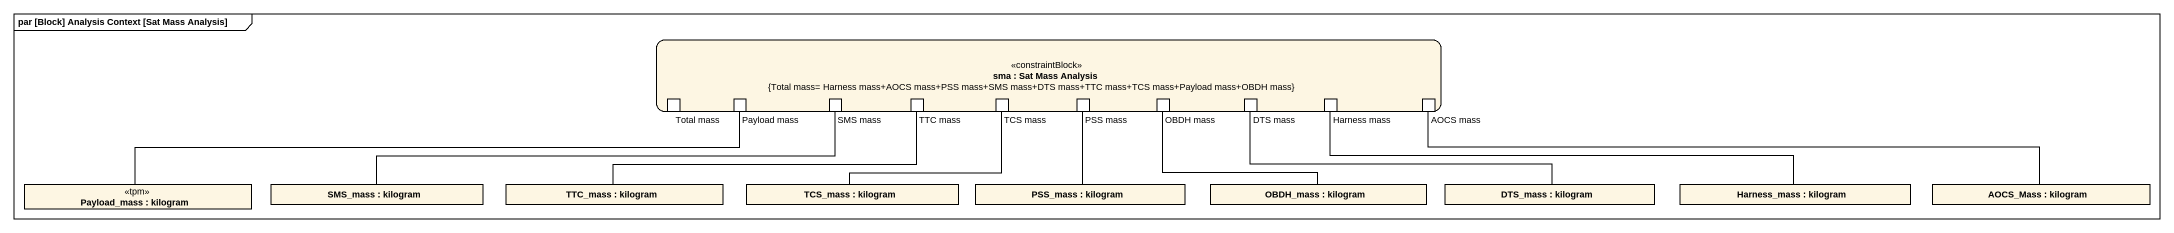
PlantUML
@startuml
mainframe par [Block] Analysis Context [Sat Mass Analysis]
rectangle "sma : Sat Mass Analysis\n{Total mass= Harness mass+AOCS mass+PSS mass+SMS mass+DTS mass+TTC mass+TCS mass+Payload mass+OBDH mass}" as sma <<constraintBlock>> {
  port "Total mass" as Total_mass
  port "Payload mass" as Payload_mass
  port "SMS mass" as SMS_mass
  port "TTC mass" as TTC_mass
  port "TCS mass" as TCS_mass
  port "PSS mass" as PSS_mass
  port "OBDH mass" as OBDH_mass
  port "DTS mass" as DTS_mass
  port "Harness mass" as Harness_mass
  port "AOCS mass" as AOCS_mass
}
rectangle "Payload_mass : kilogram" as Payload_mass_2 <<tpm>>
rectangle "SMS_mass : kilogram" as SMS_mass_2
rectangle "TTC_mass : kilogram" as TTC_mass_2
rectangle "TCS_mass : kilogram" as TCS_mass_2
rectangle "PSS_mass : kilogram" as PSS_mass_2
rectangle "OBDH_mass : kilogram" as OBDH_mass_2
rectangle "DTS_mass : kilogram" as DTS_mass_2
rectangle "Harness_mass : kilogram" as Harness_mass_2
rectangle "AOCS_Mass : kilogram" as AOCS_Mass
Payload_mass_2 -right- Payload_mass
SMS_mass_2 -right- SMS_mass
TTC_mass_2 -right- TTC_mass
TCS_mass_2 -right- TCS_mass
PSS_mass_2 -up- PSS_mass
OBDH_mass_2 -left- OBDH_mass
DTS_mass_2 -left- DTS_mass
Harness_mass_2 -left- Harness_mass
AOCS_Mass -left- AOCS_mass
@enduml
